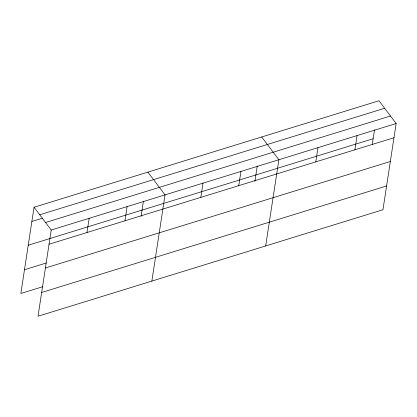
<?xml version="1.0" encoding="UTF-8"?>
<svg xmlns="http://www.w3.org/2000/svg" width="417" height="417" viewBox="0 0 417 417"><rect width="100%" height="100%" fill="white"/><g stroke="black" fill="none" stroke-linecap="round" stroke-linejoin="round"><path stroke-width="0.63" d="M34.043 207.265L51.223 230.022L38.03 316.237L382.957 209.735L396.15 123.521L378.97 100.763L34.043 207.265L20.85 293.479L42.617 286.76M86.991 232.514L89.165 218.305M124.933 220.802L127.107 206.592M141.097 216.371L143.432 201.098M151.856 281.089L165.049 194.875L147.868 172.117M200.817 197.371L202.99 183.162M238.759 185.654L240.932 171.444M254.923 181.223L257.258 165.956M265.681 245.947L278.874 159.732L261.694 136.974M315.794 161.869L317.968 147.66M354.883 149.802L357.056 135.588M372.292 144.386L374.534 129.744M39.714 214.776L384.636 108.274M31.869 221.474L42.44 218.211M45.557 222.511L390.479 116.009M51.223 230.022L396.15 123.521M28.231 245.238L373.158 138.736M49.05 244.232L393.976 137.73M24.488 269.721L46.256 262.997M45.417 267.99L390.338 161.494M41.669 292.473L386.595 185.972"/></g></svg>
